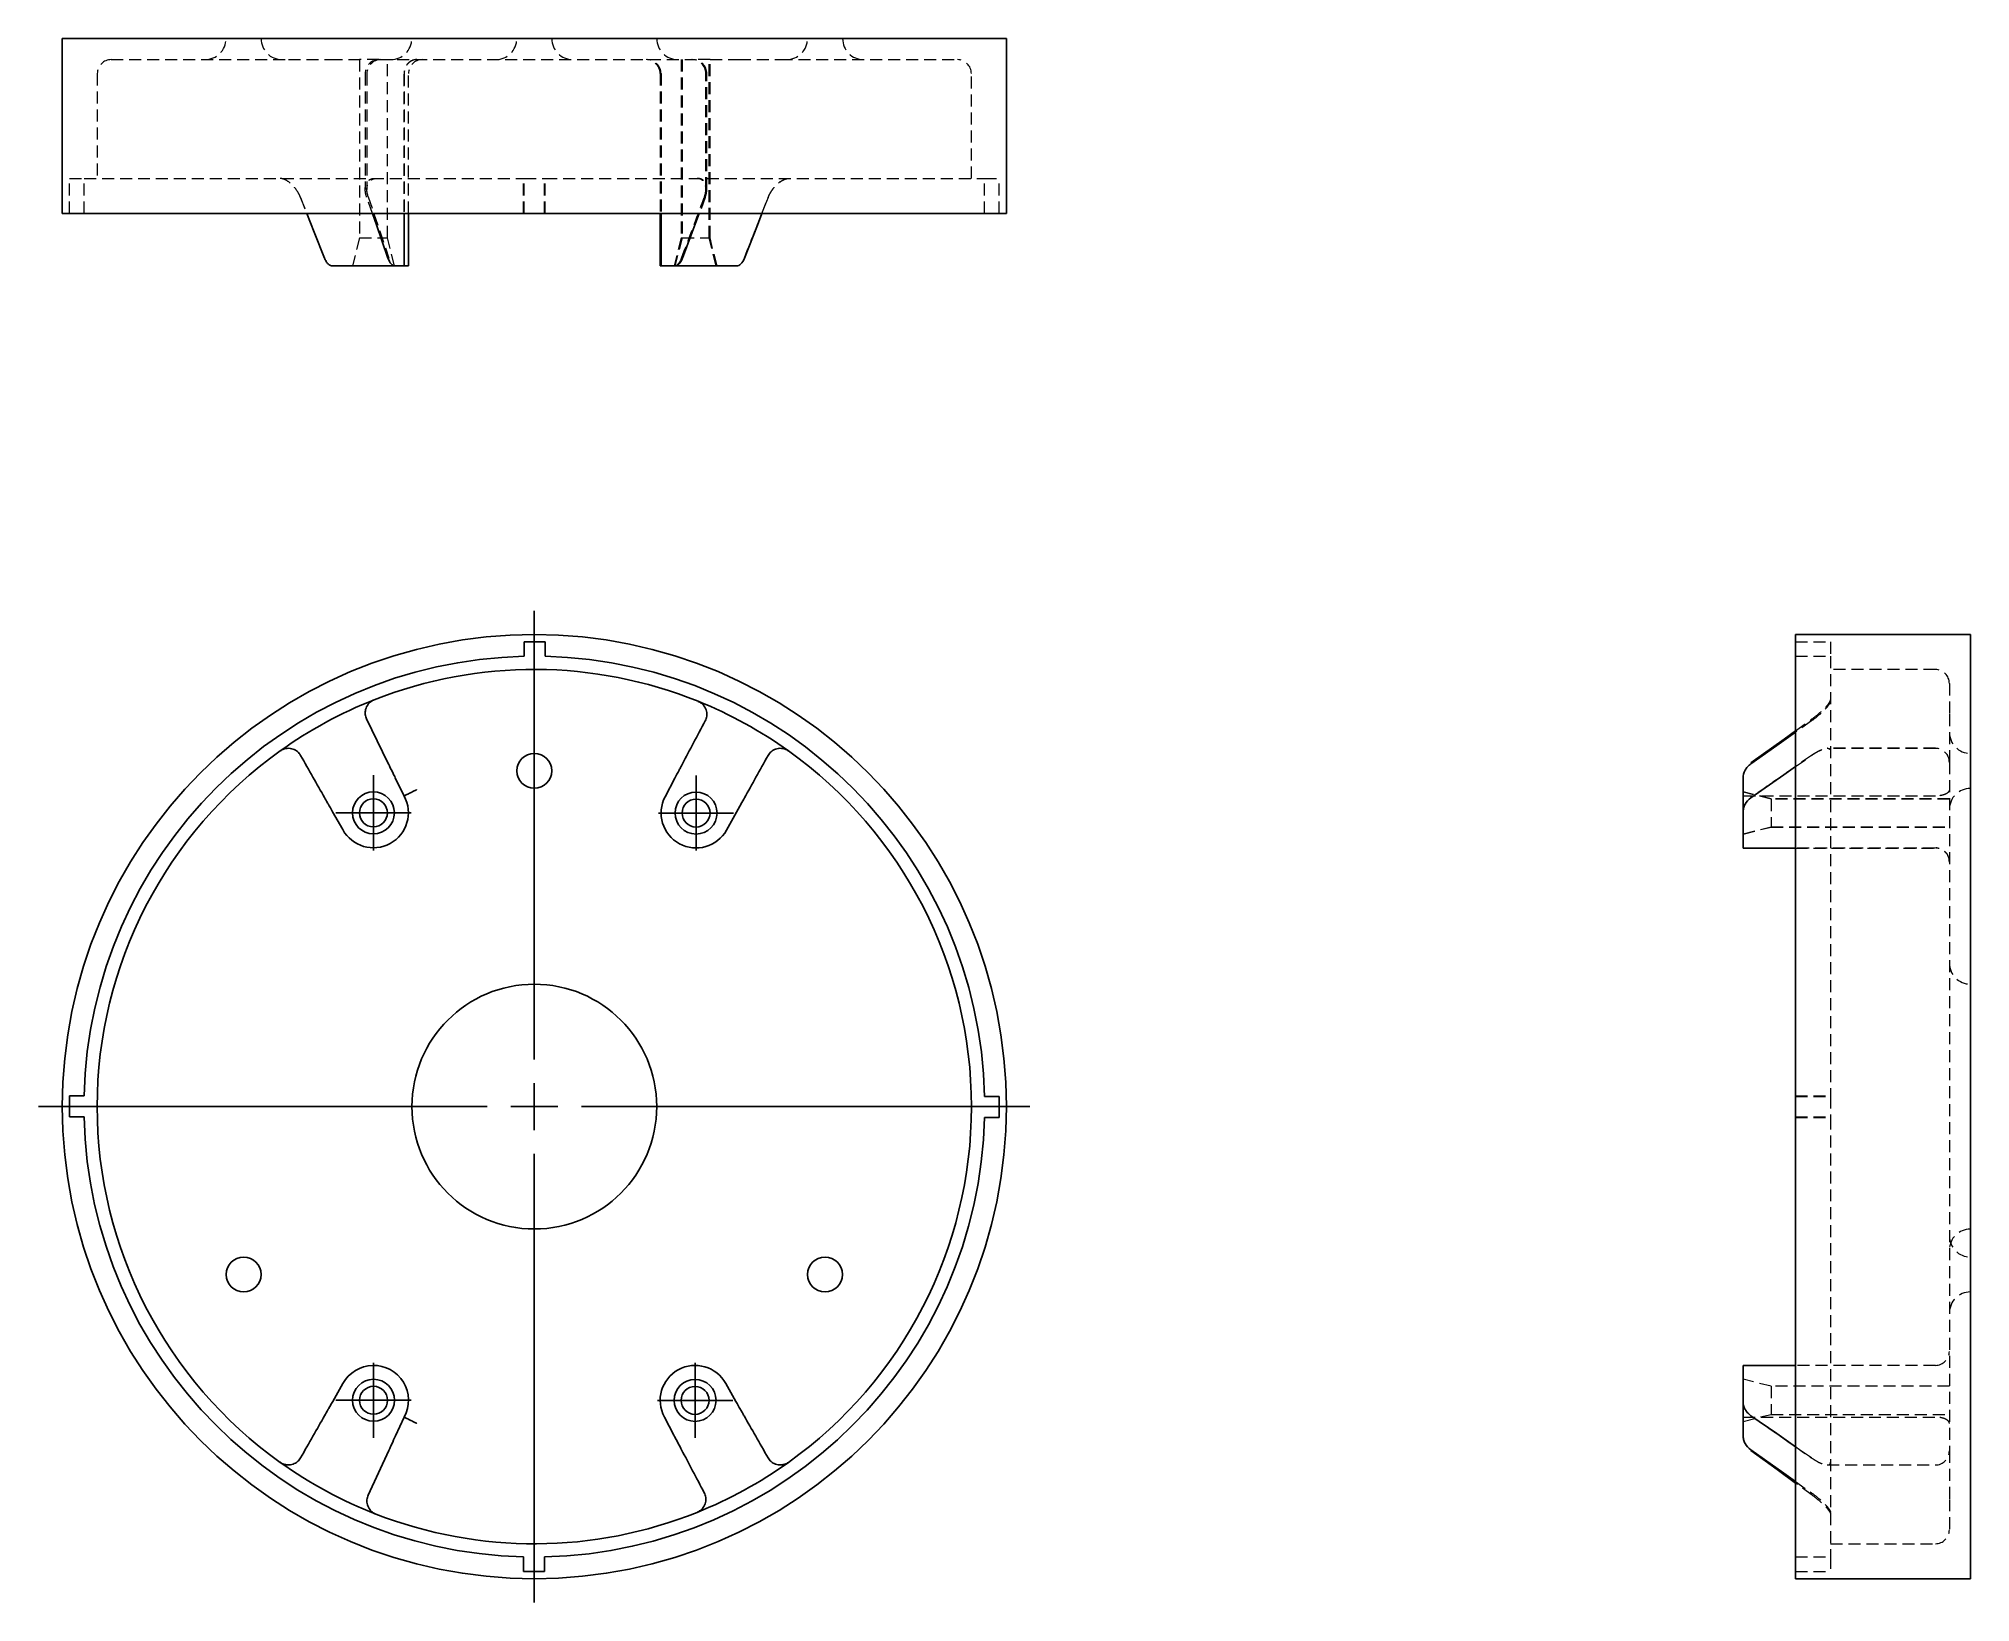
# Model space of a CAD drawing. Header units: millimetres. Extents: x 30 to 235, y 4 to 170.
import ezdxf

# ---------------------------------------------------------------- set-up
doc = ezdxf.new("R2010")
doc.units = ezdxf.units.MM
doc.linetypes.add('HIDDEN', pattern=[1.905, 1.27, -0.635])
doc.layers.add('10', color=7, linetype='Continuous')

# ---------------------------------------------------------------- blocks, each defined once
blk = doc.blocks.new('SW_CENTERMARKSYMBOL_0')
at = {"layer": '10', "color": 0}
for p, q in [((0, 5), (0, 52.5)), ((0, 0), (0, 2.5)), ((-5, 0), (-52.5, 0)), ((0, 0), (-2.5, 0)), ((0, 0), (0, -2.5)), ((0, 0), (2.5, 0)), ((5, 0), (52.5, 0)), ((0, -5), (0, -52.5))]:
    blk.add_line(p, q, dxfattribs=at)
blk = doc.blocks.new('SW_CENTERMARKSYMBOL_1')
at = {"layer": '10', "color": 0}
for p, q in [((0, 2.5), (0, 3.98)), ((0, 0), (0, 2.5)), ((-2.5, 0), (-3.98, 0)), ((0, 0), (-2.5, 0)), ((0, 0), (0, -2.5)), ((0, 0), (2.5, 0)), ((2.5, 0), (3.98, 0)), ((0, -2.5), (0, -3.98))]:
    blk.add_line(p, q, dxfattribs=at)
blk = doc.blocks.new('SW_CENTERMARKSYMBOL_2')
at = {"layer": '10', "color": 0}
for p, q in [((0, 2.5), (0, 3.98)), ((0, 0), (0, 2.5)), ((-2.5, 0), (-3.98, 0)), ((0, 0), (-2.5, 0)), ((0, 0), (0, -2.5)), ((0, 0), (2.5, 0)), ((2.5, 0), (3.98, 0)), ((0, -2.5), (0, -3.98))]:
    blk.add_line(p, q, dxfattribs=at)
blk = doc.blocks.new('SW_CENTERMARKSYMBOL_3')
at = {"layer": '10', "color": 0}
for p, q in [((0, 2.5), (0, 3.98)), ((0, 0), (0, 2.5)), ((-2.5, 0), (-3.98, 0)), ((0, 0), (-2.5, 0)), ((0, 0), (0, -2.5)), ((0, 0), (2.5, 0)), ((2.5, 0), (3.98, 0)), ((0, -2.5), (0, -3.98))]:
    blk.add_line(p, q, dxfattribs=at)
blk = doc.blocks.new('SW_CENTERMARKSYMBOL_4')
at = {"layer": '10', "color": 0}
for p, q in [((0, 2.5), (0, 3.98)), ((0, 0), (0, 2.5)), ((-2.5, 0), (-3.98, 0)), ((0, 0), (-2.5, 0)), ((0, 0), (0, -2.5)), ((0, 0), (2.5, 0)), ((2.5, 0), (3.98, 0)), ((0, -2.5), (0, -3.98))]:
    blk.add_line(p, q, dxfattribs=at)

msp = doc.modelspace()

# ---------------------------------------------------------------- linework, layer by layer
at = {"color": 7, "linetype": 'Continuous', "lineweight": 25}
for p, q in [((33, 170.1), (33, 151.58)), ((33, 170.1), (133, 170.1)), ((133, 151.58), (133, 170.1)), ((133, 151.58), (33, 151.58)), ((69.21, 151.58), (69.21, 146.03)), ((69.67, 146.03), (69.67, 151.58)), ((69.67, 146.03), (69.67, 151.58)), ((96.33, 151.58), (96.33, 146.03)), ((96.42, 151.58), (96.42, 146.03)), ((61.64, 146.03), (68.27, 146.03)), ((69.21, 146.03), (68.27, 146.03)), ((69.67, 146.03), (69.21, 146.03)), ((69.67, 146.03), (69.67, 146.03)), ((96.42, 146.03), (96.33, 146.03)), ((96.85, 146.03), (96.42, 146.03)), ((97.88, 146.03), (96.85, 146.03)), ((97.88, 146.03), (104.41, 146.03)), ((235.1, 107), (216.58, 107)), ((216.58, 57), (216.58, 107)), ((235.1, 107), (235.1, 57)), ((81.92, 106.22), (84.14, 106.22)), ((81.92, 104.69), (81.92, 106.22)), ((84.14, 106.22), (84.14, 104.69)), ((67.5, 93.39), (65.24, 98.05)), ((69.21, 89.89), (68.27, 91.83)), ((97.88, 91.77), (96.85, 89.82)), ((211.03, 91.77), (211.03, 91.83)), ((211.03, 91.77), (211.03, 88.17)), ((61.64, 88.21), (62.71, 86.33)), ((103.36, 86.29), (104.41, 88.17)), ((211.03, 86.29), (211.03, 88.17)), ((211.03, 84.38), (211.03, 86.29)), ((211.03, 84.38), (216.58, 84.38)), ((33.78, 55.92), (33.78, 58.14)), ((33.78, 58.14), (35.31, 58.14)), ((130.69, 58.08), (132.22, 58.08)), ((132.22, 58.08), (132.22, 55.86)), ((35.31, 55.92), (33.78, 55.92)), ((132.22, 55.86), (130.69, 55.86)), ((216.58, 7), (216.58, 57)), ((235.1, 57), (235.1, 7)), ((216.58, 29.6), (211.03, 29.6)), ((216.58, 29.6), (211.03, 29.6)), ((211.03, 27.67), (211.03, 29.6)), ((211.03, 29.6), (211.03, 29.6)), ((62.72, 27.67), (61.65, 25.78)), ((104.35, 25.78), (103.28, 27.67)), ((211.03, 25.78), (211.03, 27.67)), ((211.03, 25.78), (211.03, 22.19)), ((68.31, 22.15), (69.22, 24.12)), ((96.78, 24.12), (97.79, 22.19)), ((65.41, 15.86), (67.58, 20.57)), ((211.03, 22.15), (211.03, 22.19)), ((81.86, 7.78), (81.86, 9.31)), ((84.08, 9.31), (84.08, 7.78)), ((84.08, 7.78), (81.86, 7.78)), ((216.58, 7), (235.1, 7))]:
    msp.add_line(p, q, dxfattribs=at)
at = {"color": 7, "linetype": 'HIDDEN', "lineweight": 18}
for p, q in [((38.19, 167.88), (56.95, 167.88)), ((56.95, 167.88), (61.42, 167.88)), ((61.42, 167.88), (64.48, 167.88)), ((66.57, 167.88), (64.48, 167.88)), ((64.48, 167.88), (64.48, 148.99)), ((64.49, 167.88), (64.49, 148.99)), ((66.57, 167.88), (99.79, 167.88)), ((67.44, 148.99), (67.44, 167.88)), ((67.45, 148.99), (67.45, 167.88)), ((98.55, 167.88), (98.55, 148.99)), ((98.65, 167.88), (98.65, 148.99)), ((101.61, 167.88), (99.79, 167.88)), ((101.51, 148.99), (101.51, 167.88)), ((101.61, 167.88), (104.66, 167.88)), ((101.61, 148.99), (101.61, 167.88)), ((104.66, 167.88), (109.06, 167.88)), ((109.06, 167.88), (127.81, 167.88)), ((36.7, 166.4), (36.7, 155.29)), ((65.09, 166.4), (65.09, 154.13)), ((65.27, 166.4), (65.27, 154.13)), ((69.21, 166.4), (69.21, 151.58)), ((69.22, 146.03), (69.22, 166.4)), ((69.67, 151.58), (69.67, 166.4)), ((69.67, 151.58), (69.67, 166.4)), ((96.33, 166.4), (96.33, 151.58)), ((96.42, 166.4), (96.42, 151.58)), ((101.17, 154.15), (101.17, 166.4)), ((101.27, 154.15), (101.27, 166.4)), ((129.3, 155.29), (129.3, 166.4)), ((33.78, 155.29), (35.31, 155.29)), ((33.78, 151.58), (33.78, 155.29)), ((35.31, 155.29), (81.92, 155.29)), ((35.31, 151.58), (35.31, 155.29)), ((35.31, 151.58), (35.31, 155.29)), ((81.86, 151.58), (81.86, 155.29)), ((81.92, 155.29), (84.14, 155.29)), ((81.92, 151.58), (81.92, 155.29)), ((84.08, 151.58), (84.08, 155.29)), ((84.14, 151.58), (84.14, 155.29)), ((84.14, 155.29), (130.69, 155.29)), ((130.69, 151.58), (130.69, 155.29)), ((130.69, 155.29), (132.22, 155.29)), ((130.69, 151.58), (130.69, 155.29)), ((132.22, 151.58), (132.22, 155.29)), ((58.24, 153.27), (58.91, 151.58)), ((65.85, 151.58), (65.24, 153.32)), ((101.1, 153.28), (100.47, 151.58)), ((107.11, 151.58), (107.76, 153.26)), ((64.48, 148.99), (63.74, 146.03)), ((64.49, 148.99), (63.75, 146.03)), ((64.48, 148.99), (67.44, 148.99)), ((67.44, 148.99), (67.45, 148.99)), ((68.19, 146.03), (67.44, 148.99)), ((68.19, 146.03), (67.45, 148.99)), ((98.55, 148.99), (97.81, 146.03)), ((98.65, 148.99), (97.9, 146.03)), ((98.55, 148.99), (98.65, 148.99)), ((98.65, 148.99), (101.61, 148.99)), ((102.25, 146.03), (101.51, 148.99)), ((102.35, 146.03), (101.61, 148.99)), ((216.58, 106.22), (220.29, 106.22)), ((216.58, 104.69), (220.29, 104.69)), ((216.58, 104.69), (220.29, 104.69)), ((220.29, 106.22), (220.29, 104.69)), ((220.29, 104.69), (220.29, 58.08)), ((231.4, 103.3), (220.29, 103.3)), ((232.88, 101.81), (232.88, 98.55)), ((232.88, 98.55), (232.88, 93.46)), ((216.58, 96.79), (218.32, 98.05)), ((218.28, 97.86), (216.58, 96.66)), ((216.58, 93.01), (218.26, 94.18)), ((231.4, 94.95), (219.93, 94.95)), ((231.4, 94.94), (219.93, 94.94)), ((232.88, 93.46), (232.88, 20.53)), ((213.99, 89.59), (211.03, 90.33)), ((213.99, 89.57), (211.03, 90.31)), ((231.4, 89.89), (211.03, 89.89)), ((213.99, 89.59), (213.99, 89.57)), ((232.88, 89.59), (213.99, 89.59)), ((213.99, 89.57), (213.99, 86.61)), ((232.88, 89.57), (213.99, 89.57)), ((211.03, 85.89), (213.99, 86.63)), ((211.03, 85.87), (213.99, 86.61)), ((213.99, 86.63), (232.88, 86.63)), ((213.99, 86.61), (232.88, 86.61)), ((211.03, 84.41), (231.4, 84.41)), ((216.58, 84.38), (231.4, 84.38)), ((216.58, 58.14), (220.29, 58.14)), ((216.58, 58.08), (220.29, 58.08)), ((220.29, 58.08), (220.29, 55.86)), ((216.58, 55.92), (220.29, 55.92)), ((216.58, 55.86), (220.29, 55.86)), ((220.29, 55.86), (220.29, 9.31)), ((231.4, 29.6), (216.58, 29.6)), ((231.4, 29.6), (216.58, 29.6)), ((213.99, 27.38), (211.03, 28.12)), ((213.99, 27.38), (211.03, 28.12)), ((213.99, 27.38), (213.99, 24.41)), ((213.99, 27.38), (213.99, 27.38)), ((232.88, 27.38), (213.99, 27.38)), ((232.88, 27.38), (213.99, 27.38)), ((211.03, 23.67), (213.99, 24.41)), ((211.03, 23.67), (213.99, 24.41)), ((211.03, 24.12), (231.4, 24.12)), ((213.99, 24.41), (232.88, 24.41)), ((213.99, 24.41), (232.88, 24.41)), ((218.27, 19.8), (216.58, 20.98)), ((232.88, 20.53), (232.88, 15.41)), ((219.93, 19.05), (231.4, 19.05)), ((219.93, 19.05), (231.4, 19.05)), ((216.58, 17.3), (218.27, 16.1)), ((218.35, 15.86), (216.58, 17.14)), ((232.88, 15.41), (232.88, 12.19)), ((220.29, 10.7), (231.4, 10.7)), ((216.58, 9.31), (220.29, 9.31)), ((216.58, 9.31), (220.29, 9.31)), ((220.29, 9.31), (220.29, 7.78)), ((216.58, 7.78), (220.29, 7.78))]:
    msp.add_line(p, q, dxfattribs=at)
at = {"color": 7, "linetype": 'Continuous', "lineweight": 25, "flags": 128}
for points in [[(58.91, 151.58), (59.7, 149.59), (60.78, 146.86)], [(67.5, 146.86), (66.27, 150.38), (65.85, 151.58)], [(100.47, 151.58), (99.72, 149.59), (98.7, 146.86)], [(105.26, 146.86), (106.63, 150.35), (107.11, 151.58)], [(211.86, 93.39), (215.38, 95.93), (216.58, 96.79)], [(216.58, 96.66), (214.59, 95.25), (211.86, 93.31)], [(211.86, 89.7), (215.35, 92.14), (216.58, 93.01)], [(216.58, 20.98), (214.59, 22.37), (211.86, 24.27)], [(211.86, 20.65), (215.36, 18.17), (216.58, 17.3)], [(216.58, 17.14), (214.62, 18.56), (211.86, 20.57)]]:
    msp.add_lwpolyline(points, dxfattribs=at)
at = {"color": 7, "linetype": 'HIDDEN', "lineweight": 18, "flags": 128}
msp.add_lwpolyline([(65.41, 153.35), (66.66, 149.62), (67.58, 146.86)], dxfattribs=at)
at = {"color": 7, "linetype": 'Continuous', "lineweight": 25}
for centre, radius in [((83, 57), 50), ((83, 92.56), 1.85), ((65.96, 88.11), 2.22), ((100.13, 88.09), 2.22), ((65.96, 88.11), 1.48), ((100.13, 88.09), 1.48), ((83, 57), 12.96), ((52.21, 39.22), 1.85), ((113.79, 39.22), 1.85), ((65.97, 25.9), 2.22), ((65.97, 25.9), 1.48), ((100.03, 25.89), 2.22), ((100.03, 25.89), 1.48)]:
    msp.add_circle(centre, radius, dxfattribs=at)
at = {"color": 7, "linetype": 'HIDDEN', "lineweight": 18}
for centre, radius, start, end in [((48.13, 170.1), 2.22, 270, 0), ((56.28, 170.1), 2.22, 180, 270), ((67.81, 170.1), 2.22, 270, 0), ((78.93, 170.1), 2.22, 270, 0), ((87.07, 170.1), 2.22, 180, 270), ((98.19, 170.1), 2.22, 180, 270), ((109.72, 170.1), 2.22, 270, 0), ((117.87, 170.1), 2.22, 180, 270), ((38.19, 166.4), 1.48, 90, 180), ((66.57, 166.4), 1.48, 90, 180), ((66.75, 166.4), 1.48, 90, 180), ((71.15, 166.4), 1.48, 90, 180), ((71.15, 166.4), 1.48, 90, 180), ((94.84, 166.4), 1.48, 0, 90), ((94.94, 166.4), 1.48, 0, 90), ((99.69, 166.4), 1.48, 0, 90), ((99.79, 166.4), 1.48, 0, 90), ((127.81, 166.4), 1.48, 0, 90), ((231.4, 101.81), 1.48, 0, 90), ((235.1, 96.63), 2.22, 180, 270), ((231.4, 93.47), 1.48, 0, 90), ((231.4, 93.46), 1.48, 0, 90), ((235.1, 88.48), 2.22, 90, 180), ((231.4, 82.93), 1.48, 0, 90), ((231.4, 82.9), 1.48, 0, 90), ((235.1, 72.19), 2.22, 180, 270), ((235.1, 41.81), 2.22, 90, 180), ((235.1, 43.3), 2.22, 180, 270), ((235.1, 35.15), 2.22, 90, 180), ((231.4, 31.08), 1.48, 270, 0), ((231.4, 31.08), 1.48, 270, 0), ((231.4, 20.53), 1.48, 270, 0), ((231.4, 20.53), 1.48, 270, 0), ((231.4, 12.19), 1.48, 270, 0)]:
    msp.add_arc(centre, radius, start, end, dxfattribs=at)
at = {"color": 7, "linetype": 'Continuous', "lineweight": 25}
for centre, radius, start, end in [((83, 57), 47.7, 91.3018, 178.6325), ((83, 57), 47.7, 1.3018, 88.6325), ((83, 57), 46.3, 67.9968, 111.5067), ((83, 57), 46.3, 111.5067, 125.5375), ((83, 57), 46.3, 54.4499, 67.9968), ((83, 57), 46.3, 125.5375, 234.4663), ((83, 57), 46.3, 305.5315, 54.4499), ((65.96, 88.11), 3.7, 208.7, 28.7), ((100.13, 88.09), 3.7, 152.1511, 330.8782), ((83, 57), 47.7, 181.3018, 268.6325), ((83, 57), 47.7, 271.3018, 358.6325), ((65.97, 25.9), 3.7, 331.3, 151.3), ((100.03, 25.89), 3.7, 28.7, 208.7), ((83, 57), 46.3, 234.4663, 248.7418), ((83, 57), 46.3, 291.8654, 305.5315), ((83, 57), 46.3, 248.7418, 291.8654)]:
    msp.add_arc(centre, radius, start, end, dxfattribs=at)
at = {"color": 7, "linetype": 'HIDDEN', "lineweight": 18}
for points, knots in [([(70.53, 167.88), (70.53, 167.88), (70.52, 167.88), (70.35, 167.88), (70.18, 167.84), (69.86, 167.69), (69.72, 167.58), (69.47, 167.31), (69.38, 167.14), (69.25, 166.79), (69.21, 166.6), (69.21, 166.4), (69.21, 166.4), (69.21, 166.4)], [-0.6286321, -0.6286321, -0.6286321, -0.6286321, -0.6268908, -0.6268908, -0.5487308, -0.5487308, -0.470575, -0.470575, -0.3924365, -0.3924365, -0.3143191, -0.3143191, -0.3134536, -0.3134536, -0.3134536, -0.3134536]), ([(70.54, 167.88), (70.54, 167.88), (70.54, 167.88), (70.36, 167.88), (70.19, 167.84), (69.86, 167.68), (69.72, 167.57), (69.48, 167.3), (69.38, 167.14), (69.25, 166.78), (69.22, 166.59), (69.22, 166.4)], [-0.0014717, -0.0014717, -0.0014717, -0.0014717, 0, 0, 0.0793992, 0.0793992, 0.1575584, 0.1575584, 0.2356713, 0.2356713, 0.3137584, 0.3137584, 0.3137584, 0.3137584]), ([(58.24, 153.27), (58.15, 153.49), (58.05, 153.7), (57.78, 154.12), (57.62, 154.33), (57.26, 154.72), (57.05, 154.9), (56.7, 155.11), (56.57, 155.18), (56.33, 155.26), (56.2, 155.29), (56.09, 155.29)], [0, 0, 0, 0, 0.25, 0.25, 0.5, 0.5, 0.75, 0.75, 0.875, 0.875, 1, 1, 1, 1]), ([(58.24, 153.27), (58.16, 153.49), (58.05, 153.7), (57.78, 154.12), (57.63, 154.33), (57.26, 154.72), (57.05, 154.9), (56.7, 155.11), (56.58, 155.18), (56.33, 155.26), (56.21, 155.29), (56.09, 155.29)], [0, 0, 0, 0, 0.25, 0.25, 0.5, 0.5, 0.75, 0.75, 0.875, 0.875, 1, 1, 1, 1]), ([(65.24, 153.32), (65.16, 153.53), (65.12, 153.74), (65.08, 154.15), (65.09, 154.35), (65.18, 154.73), (65.27, 154.91), (65.49, 155.12), (65.58, 155.18), (65.78, 155.26), (65.9, 155.29), (66.03, 155.29)], [0, 0, 0, 0, 0.25, 0.25, 0.5, 0.5, 0.75, 0.75, 0.875, 0.875, 1, 1, 1, 1]), ([(65.41, 153.35), (65.34, 153.56), (65.29, 153.76), (65.26, 154.17), (65.27, 154.37), (65.37, 154.74), (65.46, 154.92), (65.68, 155.12), (65.77, 155.18), (65.97, 155.26), (66.09, 155.29), (66.21, 155.29)], [0, 0, 0, 0, 0.25, 0.25, 0.5, 0.5, 0.75, 0.75, 0.875, 0.875, 1, 1, 1, 1]), ([(101, 153.27), (101.08, 153.49), (101.13, 153.7), (101.18, 154.12), (101.18, 154.33), (101.09, 154.72), (101, 154.9), (100.79, 155.11), (100.7, 155.18), (100.49, 155.26), (100.37, 155.29), (100.24, 155.29)], [0, 0, 0, 0, 0.25, 0.25, 0.5, 0.5, 0.75, 0.75, 0.875, 0.875, 1, 1, 1, 1]), ([(101.1, 153.28), (101.18, 153.49), (101.23, 153.7), (101.28, 154.12), (101.28, 154.33), (101.19, 154.72), (101.1, 154.9), (100.89, 155.11), (100.8, 155.18), (100.59, 155.26), (100.47, 155.29), (100.35, 155.29)], [0, 0, 0, 0, 0.25, 0.25, 0.5, 0.5, 0.75, 0.75, 0.875, 0.875, 1, 1, 1, 1]), ([(107.76, 153.26), (107.85, 153.47), (107.95, 153.69), (108.22, 154.11), (108.38, 154.32), (108.74, 154.71), (108.95, 154.89), (109.31, 155.11), (109.43, 155.17), (109.68, 155.26), (109.8, 155.29), (109.92, 155.29)], [0, 0, 0, 0, 0.25, 0.25, 0.5, 0.5, 0.75, 0.75, 0.875, 0.875, 1, 1, 1, 1]), ([(107.76, 153.27), (107.84, 153.49), (107.95, 153.7), (108.21, 154.12), (108.37, 154.33), (108.74, 154.72), (108.95, 154.9), (109.3, 155.11), (109.42, 155.18), (109.67, 155.26), (109.79, 155.29), (109.91, 155.29)], [0, 0, 0, 0, 0.25, 0.25, 0.5, 0.5, 0.75, 0.75, 0.875, 0.875, 1, 1, 1, 1]), ([(97.79, 146.03), (97.87, 146.03), (97.95, 146.04), (98.1, 146.12), (98.17, 146.17), (98.38, 146.39), (98.51, 146.6), (98.6, 146.86)], [0, 0, 0, 0, 0.25, 0.25, 0.5, 0.5, 1, 1, 1, 1]), ([(218.28, 97.86), (218.49, 98.01), (218.7, 98.17), (219.12, 98.52), (219.33, 98.7), (219.72, 99.08), (219.9, 99.27), (220.11, 99.55), (220.18, 99.64), (220.26, 99.8), (220.29, 99.87), (220.29, 99.92)], [0, 0, 0, 0, 0.25, 0.25, 0.5, 0.5, 0.75, 0.75, 0.875, 0.875, 1, 1, 1, 1]), ([(218.32, 98.05), (218.53, 98.2), (218.74, 98.36), (219.15, 98.7), (219.35, 98.88), (219.73, 99.25), (219.91, 99.44), (220.12, 99.71), (220.18, 99.8), (220.26, 99.96), (220.29, 100.02), (220.29, 100.07)], [0, 0, 0, 0, 0.25, 0.25, 0.5, 0.5, 0.75, 0.75, 0.875, 0.875, 1, 1, 1, 1]), ([(218.26, 94.18), (218.47, 94.33), (218.69, 94.47), (219.11, 94.7), (219.32, 94.79), (219.71, 94.92), (219.89, 94.96), (220.11, 94.93), (220.17, 94.9), (220.26, 94.81), (220.29, 94.75), (220.29, 94.67)], [0, 0, 0, 0, 0.25, 0.25, 0.5, 0.5, 0.75, 0.75, 0.875, 0.875, 1, 1, 1, 1]), ([(218.27, 94.2), (218.49, 94.35), (218.7, 94.48), (219.12, 94.71), (219.33, 94.8), (219.72, 94.93), (219.9, 94.96), (220.11, 94.93), (220.18, 94.91), (220.26, 94.82), (220.29, 94.75), (220.29, 94.67)], [0, 0, 0, 0, 0.25, 0.25, 0.5, 0.5, 0.75, 0.75, 0.875, 0.875, 1, 1, 1, 1]), ([(232.88, 90.57), (232.88, 90.57), (232.88, 90.56), (232.88, 90.47), (232.84, 90.39), (232.69, 90.22), (232.58, 90.15), (232.31, 90.03), (232.14, 89.98), (231.79, 89.91), (231.6, 89.89), (231.4, 89.89), (231.4, 89.89), (231.4, 89.89)], [-0.6286321, -0.6286321, -0.6286321, -0.6286321, -0.6268908, -0.6268908, -0.5487308, -0.5487308, -0.470575, -0.470575, -0.3924365, -0.3924365, -0.3143191, -0.3143191, -0.3134536, -0.3134536, -0.3134536, -0.3134536]), ([(232.88, 23.45), (232.88, 23.46), (232.88, 23.46), (232.88, 23.55), (232.84, 23.63), (232.68, 23.79), (232.57, 23.86), (232.3, 23.99), (232.14, 24.03), (231.78, 24.1), (231.59, 24.12), (231.4, 24.12)], [-0.0014717, -0.0014717, -0.0014717, -0.0014717, 0, 0, 0.0793992, 0.0793992, 0.1575584, 0.1575584, 0.2356713, 0.2356713, 0.3137584, 0.3137584, 0.3137584, 0.3137584]), ([(218.27, 19.8), (218.49, 19.65), (218.7, 19.52), (219.12, 19.29), (219.33, 19.2), (219.72, 19.07), (219.9, 19.03), (220.11, 19.07), (220.18, 19.09), (220.26, 19.18), (220.29, 19.24), (220.29, 19.32)], [0, 0, 0, 0, 0.25, 0.25, 0.5, 0.5, 0.75, 0.75, 0.875, 0.875, 1, 1, 1, 1]), ([(218.27, 19.8), (218.49, 19.65), (218.7, 19.52), (219.12, 19.29), (219.33, 19.2), (219.72, 19.07), (219.9, 19.03), (220.11, 19.07), (220.18, 19.09), (220.26, 19.18), (220.29, 19.24), (220.29, 19.33)], [0, 0, 0, 0, 0.25, 0.25, 0.5, 0.5, 0.75, 0.75, 0.875, 0.875, 1, 1, 1, 1]), ([(218.27, 16.1), (218.49, 15.95), (218.7, 15.78), (219.12, 15.44), (219.33, 15.26), (219.72, 14.88), (219.9, 14.68), (220.11, 14.4), (220.18, 14.32), (220.26, 14.15), (220.29, 14.09), (220.29, 14.03)], [0, 0, 0, 0, 0.25, 0.25, 0.5, 0.5, 0.75, 0.75, 0.875, 0.875, 1, 1, 1, 1]), ([(218.35, 15.86), (218.56, 15.7), (218.76, 15.54), (219.17, 15.21), (219.37, 15.03), (219.74, 14.66), (219.92, 14.47), (220.12, 14.21), (220.18, 14.12), (220.26, 13.97), (220.29, 13.9), (220.29, 13.85)], [0, 0, 0, 0, 0.25, 0.25, 0.5, 0.5, 0.75, 0.75, 0.875, 0.875, 1, 1, 1, 1])]:
    msp.add_open_spline(points, degree=3, knots=knots, dxfattribs=at)
for points in [[(60.79, 146.86), (59.99, 148.88), (59.14, 151.01), (58.24, 153.27)], [(98.6, 146.86), (99.36, 148.88), (100.15, 151.01), (101, 153.27)], [(107.76, 153.27), (106.86, 151.01), (106.01, 148.88), (105.21, 146.86)], [(218.27, 94.2), (216.01, 92.62), (213.88, 91.13), (211.86, 89.73)], [(211.86, 24.27), (213.88, 22.86), (216.01, 21.38), (218.27, 19.8)]]:
    msp.add_open_spline(points, degree=3, dxfattribs=at)
at = {"color": 7, "linetype": 'Continuous', "lineweight": 25}
for points, knots in [([(60.78, 146.86), (60.84, 146.73), (60.89, 146.61), (61.02, 146.41), (61.09, 146.32), (61.31, 146.1), (61.48, 146.03), (61.64, 146.03)], [0, 0, 0, 0, 0.25, 0.25, 0.5, 0.5, 1, 1, 1, 1]), ([(68.27, 146.03), (68.19, 146.03), (68.12, 146.04), (67.98, 146.12), (67.91, 146.17), (67.71, 146.39), (67.6, 146.6), (67.5, 146.86)], [0, 0, 0, 0, 0.25, 0.25, 0.5, 0.5, 1, 1, 1, 1]), ([(98.7, 146.86), (98.65, 146.73), (98.59, 146.61), (98.47, 146.41), (98.4, 146.32), (98.19, 146.1), (98.04, 146.03), (97.88, 146.03)], [0, 0, 0, 0, 0.25, 0.25, 0.5, 0.5, 1, 1, 1, 1]), ([(104.41, 146.03), (104.5, 146.03), (104.58, 146.04), (104.73, 146.12), (104.81, 146.17), (105.03, 146.39), (105.16, 146.6), (105.26, 146.86)], [0, 0, 0, 0, 0.25, 0.25, 0.5, 0.5, 1, 1, 1, 1]), ([(65.24, 98.05), (65.16, 98.2), (65.12, 98.36), (65.08, 98.7), (65.09, 98.88), (65.18, 99.25), (65.27, 99.44), (65.49, 99.71), (65.58, 99.8), (65.78, 99.96), (65.9, 100.02), (66.03, 100.07)], [0, 0, 0, 0, 0.25, 0.25, 0.5, 0.5, 0.75, 0.75, 0.875, 0.875, 1, 1, 1, 1]), ([(101.1, 97.86), (101.18, 98.01), (101.23, 98.17), (101.28, 98.52), (101.28, 98.7), (101.19, 99.08), (101.1, 99.27), (100.89, 99.55), (100.8, 99.64), (100.59, 99.8), (100.47, 99.87), (100.35, 99.92)], [0, 0, 0, 0, 0.25, 0.25, 0.5, 0.5, 0.75, 0.75, 0.875, 0.875, 1, 1, 1, 1]), ([(58.24, 94.2), (58.15, 94.35), (58.05, 94.48), (57.78, 94.71), (57.62, 94.8), (57.26, 94.93), (57.05, 94.96), (56.7, 94.93), (56.57, 94.91), (56.33, 94.82), (56.2, 94.75), (56.09, 94.67)], [0, 0, 0, 0, 0.25, 0.25, 0.5, 0.5, 0.75, 0.75, 0.875, 0.875, 1, 1, 1, 1]), ([(107.76, 94.18), (107.85, 94.33), (107.95, 94.47), (108.22, 94.7), (108.38, 94.79), (108.74, 94.92), (108.95, 94.96), (109.31, 94.93), (109.43, 94.9), (109.68, 94.81), (109.8, 94.75), (109.92, 94.67)], [0, 0, 0, 0, 0.25, 0.25, 0.5, 0.5, 0.75, 0.75, 0.875, 0.875, 1, 1, 1, 1]), ([(68.27, 91.83), (68.19, 91.98), (68.12, 92.13), (67.98, 92.42), (67.91, 92.56), (67.71, 92.97), (67.6, 93.21), (67.5, 93.39)], [0, 0, 0, 0, 0.25, 0.25, 0.5, 0.5, 1, 1, 1, 1]), ([(98.7, 93.31), (98.65, 93.22), (98.59, 93.11), (98.47, 92.88), (98.4, 92.76), (98.19, 92.36), (98.04, 92.07), (97.88, 91.77)], [0, 0, 0, 0, 0.25, 0.25, 0.5, 0.5, 1, 1, 1, 1]), ([(211.86, 93.31), (211.73, 93.22), (211.61, 93.11), (211.41, 92.88), (211.32, 92.76), (211.1, 92.36), (211.03, 92.07), (211.03, 91.77)], [0, 0, 0, 0, 0.25, 0.25, 0.5, 0.5, 1, 1, 1, 1]), ([(70.53, 90.57), (70.53, 90.57), (70.52, 90.56), (70.35, 90.47), (70.18, 90.39), (69.86, 90.22), (69.72, 90.15), (69.47, 90.03), (69.38, 89.98), (69.25, 89.91), (69.21, 89.89), (69.21, 89.89), (69.21, 89.89), (69.21, 89.89)], [-0.6286321, -0.6286321, -0.6286321, -0.6286321, -0.6268908, -0.6268908, -0.5487308, -0.5487308, -0.470575, -0.470575, -0.3924365, -0.3924365, -0.3143191, -0.3143191, -0.3134536, -0.3134536, -0.3134536, -0.3134536]), ([(60.78, 89.73), (60.84, 89.64), (60.89, 89.53), (61.02, 89.31), (61.09, 89.18), (61.31, 88.79), (61.48, 88.51), (61.64, 88.21)], [0, 0, 0, 0, 0.25, 0.25, 0.5, 0.5, 1, 1, 1, 1]), ([(104.41, 88.17), (104.5, 88.32), (104.58, 88.46), (104.73, 88.75), (104.81, 88.89), (105.03, 89.28), (105.16, 89.51), (105.26, 89.7)], [0, 0, 0, 0, 0.25, 0.25, 0.5, 0.5, 1, 1, 1, 1]), ([(211.03, 88.17), (211.03, 88.32), (211.04, 88.46), (211.12, 88.75), (211.17, 88.89), (211.39, 89.28), (211.6, 89.51), (211.86, 89.7)], [0, 0, 0, 0, 0.25, 0.25, 0.5, 0.5, 1, 1, 1, 1]), ([(61.65, 25.78), (61.56, 25.64), (61.48, 25.5), (61.32, 25.21), (61.24, 25.08), (61.02, 24.69), (60.89, 24.45), (60.79, 24.27)], [0, 0, 0, 0, 0.25, 0.25, 0.5, 0.5, 1, 1, 1, 1]), ([(105.21, 24.27), (105.16, 24.36), (105.1, 24.46), (104.97, 24.69), (104.9, 24.81), (104.68, 25.2), (104.52, 25.49), (104.35, 25.78)], [0, 0, 0, 0, 0.25, 0.25, 0.5, 0.5, 1, 1, 1, 1]), ([(211.86, 24.27), (211.73, 24.36), (211.61, 24.46), (211.41, 24.69), (211.32, 24.81), (211.1, 25.2), (211.03, 25.49), (211.03, 25.78)], [0, 0, 0, 0, 0.25, 0.25, 0.5, 0.5, 1, 1, 1, 1]), ([(70.54, 23.45), (70.54, 23.46), (70.54, 23.46), (70.36, 23.55), (70.19, 23.63), (69.86, 23.79), (69.72, 23.86), (69.48, 23.99), (69.38, 24.03), (69.25, 24.1), (69.22, 24.12), (69.22, 24.12)], [-0.0014717, -0.0014717, -0.0014717, -0.0014717, 0, 0, 0.0793992, 0.0793992, 0.1575584, 0.1575584, 0.2356713, 0.2356713, 0.3137584, 0.3137584, 0.3137584, 0.3137584]), ([(67.58, 20.57), (67.63, 20.67), (67.68, 20.77), (67.78, 21.01), (67.84, 21.14), (68.03, 21.54), (68.17, 21.84), (68.31, 22.15)], [0, 0, 0, 0, 0.25, 0.25, 0.5, 0.5, 1, 1, 1, 1]), ([(97.79, 22.19), (97.87, 22.04), (97.95, 21.9), (98.1, 21.61), (98.17, 21.47), (98.38, 21.07), (98.51, 20.84), (98.6, 20.65)], [0, 0, 0, 0, 0.25, 0.25, 0.5, 0.5, 1, 1, 1, 1]), ([(211.03, 22.19), (211.03, 22.04), (211.04, 21.9), (211.12, 21.61), (211.17, 21.47), (211.39, 21.07), (211.6, 20.84), (211.86, 20.65)], [0, 0, 0, 0, 0.25, 0.25, 0.5, 0.5, 1, 1, 1, 1]), ([(58.24, 19.8), (58.16, 19.65), (58.05, 19.52), (57.78, 19.29), (57.63, 19.2), (57.26, 19.07), (57.05, 19.03), (56.7, 19.07), (56.58, 19.09), (56.33, 19.18), (56.21, 19.24), (56.09, 19.33)], [0, 0, 0, 0, 0.25, 0.25, 0.5, 0.5, 0.75, 0.75, 0.875, 0.875, 1, 1, 1, 1]), ([(107.76, 19.8), (107.84, 19.65), (107.95, 19.52), (108.21, 19.29), (108.37, 19.2), (108.74, 19.07), (108.95, 19.03), (109.3, 19.07), (109.42, 19.09), (109.67, 19.18), (109.79, 19.24), (109.91, 19.32)], [0, 0, 0, 0, 0.25, 0.25, 0.5, 0.5, 0.75, 0.75, 0.875, 0.875, 1, 1, 1, 1]), ([(65.41, 15.86), (65.34, 15.7), (65.29, 15.54), (65.26, 15.21), (65.27, 15.03), (65.37, 14.66), (65.46, 14.47), (65.68, 14.21), (65.77, 14.12), (65.97, 13.97), (66.09, 13.9), (66.21, 13.85)], [0, 0, 0, 0, 0.25, 0.25, 0.5, 0.5, 0.75, 0.75, 0.875, 0.875, 1, 1, 1, 1]), ([(101, 16.1), (101.08, 15.95), (101.13, 15.78), (101.18, 15.44), (101.18, 15.26), (101.09, 14.88), (101, 14.68), (100.79, 14.4), (100.7, 14.32), (100.49, 14.15), (100.37, 14.09), (100.24, 14.03)], [0, 0, 0, 0, 0.25, 0.25, 0.5, 0.5, 0.75, 0.75, 0.875, 0.875, 1, 1, 1, 1])]:
    msp.add_open_spline(points, degree=3, knots=knots, dxfattribs=at)
for points in [[(101.1, 97.86), (100.25, 96.25), (99.45, 94.74), (98.7, 93.31)], [(58.24, 94.2), (59.14, 92.62), (59.98, 91.13), (60.78, 89.73)], [(105.26, 89.7), (106.05, 91.11), (106.88, 92.6), (107.76, 94.18)], [(60.79, 24.27), (59.99, 22.86), (59.14, 21.38), (58.24, 19.8)], [(107.76, 19.8), (106.86, 21.38), (106.01, 22.86), (105.21, 24.27)], [(98.6, 20.65), (99.36, 19.22), (100.15, 17.71), (101, 16.1)]]:
    msp.add_open_spline(points, degree=3, dxfattribs=at)

# ---------------------------------------------------------------- block references
at = {"layer": '10'}
for name, p in [('SW_CENTERMARKSYMBOL_0', (83, 57)), ('SW_CENTERMARKSYMBOL_2', (65.96, 88.11)), ('SW_CENTERMARKSYMBOL_1', (100.13, 88.09)), ('SW_CENTERMARKSYMBOL_4', (65.97, 25.9)), ('SW_CENTERMARKSYMBOL_3', (100.03, 25.89))]:
    msp.add_blockref(name, p, dxfattribs=at)

doc.saveas('drawing.dxf')
